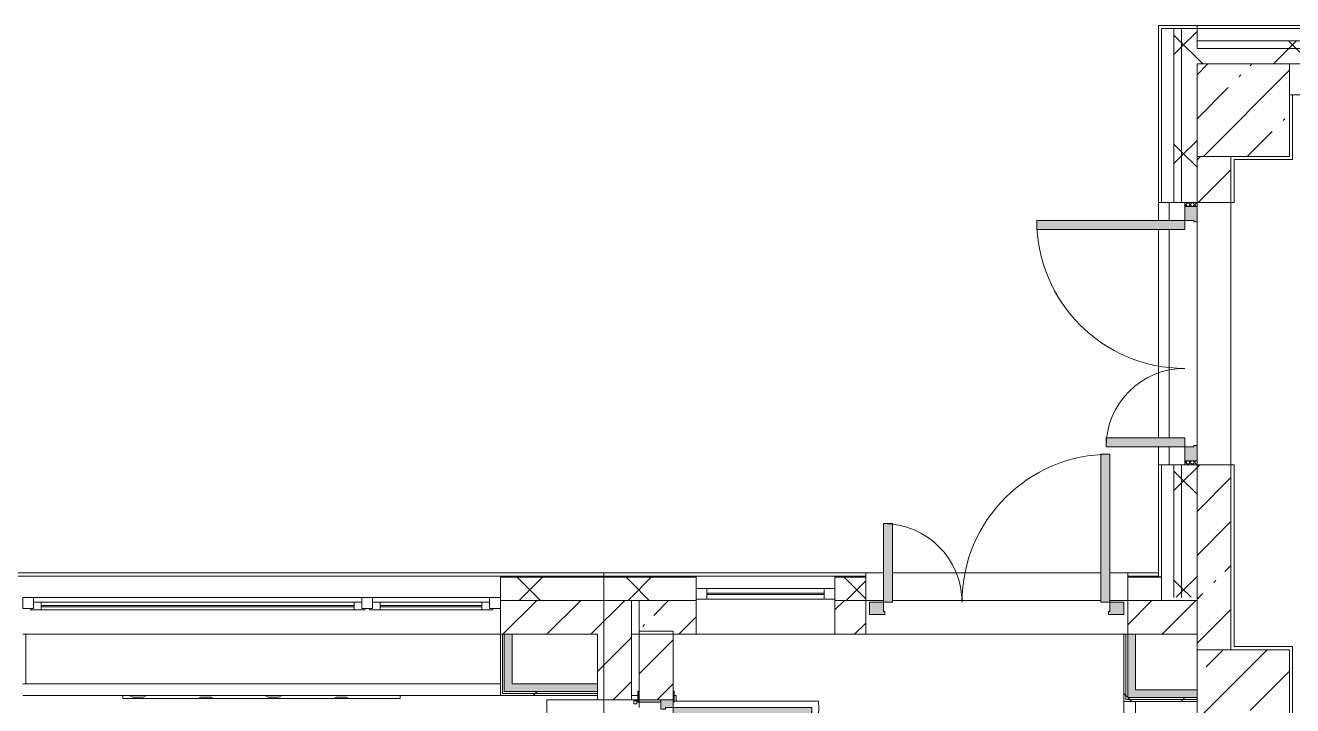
# Model space of a CAD drawing. Header units: millimetres. Extents: x 54725 to 263872, y -8553 to 29614.
# Drawn here: x 171419 to 179642, y 22937 to 27350 of the extents above; entities that cross this region are included whole.
import ezdxf

# ---------------------------------------------------------------- set-up
doc = ezdxf.new("R2010")
doc.units = ezdxf.units.MM
for name, color, linetype, lineweight, true_color in [('A-DOOR-3', 7, 'Continuous', 5, 0xaaaaaa), ('A-DOOR-4', 7, 'Continuous', 5, 0xe2e2e2), ('A-DOOR-FRAM-2', 7, 'Continuous', 5, 0xe2e2e2), ('A-DOOR-FRAM-3', 7, 'Continuous', 5, 0xaaaaaa), ('A-FLOR-1', 7, 'Continuous', 5, 0xaaaaaa), ('I-WALL-2', 7, 'Continuous', 9, 0xe7e7e7), ('Знаки-1', 7, 'Continuous', 5, 0x787878)]:
    doc.layers.add(name, color=color, linetype=linetype, lineweight=lineweight, true_color=true_color)
for name, color, linetype, lineweight in [('A-GLAZ-2', 7, 'Continuous', 5), ('A-WALL', 7, 'Continuous', 9), ('A-WALL-4', 7, 'Continuous', 5), ('I-WALL-3', 7, 'Continuous', 5), ('S-COLS', 7, 'Continuous', 5), ('S-STRS-MBND-1', 7, 'Continuous', 5), ('Знаки', 7, 'Continuous', 5), ('Оси', 7, 'Continuous', 9)]:
    doc.layers.add(name, color=color, linetype=linetype, lineweight=lineweight)
pattern_1 = [(45, (136861.56, 0), (-285.123, 285.123), []), (45, (137146.7, 0), (-285.123, 285.123), [504.031, -100.806, 16.764, -84.042])]
pattern_2 = [(45, (136861.56, 0), (-353.5534, 353.5534), []), (135, (136861.56, 0), (-353.5534, -353.5534), [])]
pattern_3 = [(45, (136861.56, 0), (-530.33, 530.33), []), (135, (136861.56, 0), (-530.33, -530.33), [])]

# ---------------------------------------------------------------- blocks, each defined once
blk = doc.blocks.new('BSC_Колонна _Прямоугольная - 600х600-V136-Общий план 1 этажа с размещением фрагментов 1_10-1_12')
at = {"layer": 'S-COLS'}
h = blk.add_hatch(dxfattribs=at)
h.set_pattern_fill('FP_95', color=256, style=0, pattern_type=2)
h.set_pattern_definition([(45, (-42460, -26800), (-285.123, 285.123), []), (45, (-42174.88, -26800), (-285.123, 285.123), [504.031, -100.806, 16.764, -84.042])])
h.paths.add_polyline_path([(-300, -300), (300, -300), (300, 300), (-300, 300), (-300, 100)])
for p, q in [((300, 300), (-300, 300)), ((-300, 300), (-300, -300)), ((300, -300), (300, 300)), ((-300, -300), (300, -300))]:
    blk.add_line(p, q, dxfattribs=at)
blk = doc.blocks.new('BSC_Колонна _Прямоугольная - 600х600-V147-Общий план 1 этажа с размещением фрагментов 1_10-1_12')
at = {"layer": 'S-COLS'}
h = blk.add_hatch(dxfattribs=at)
h.set_pattern_fill('FP_104', color=256, style=0, pattern_type=2)
h.set_pattern_definition([(45, (-42460, -23000), (-285.123, 285.123), []), (45, (-42174.88, -23000), (-285.123, 285.123), [504.031, -100.806, 16.764, -84.042])])
h.paths.add_polyline_path([(-300, -300), (300, -300), (300, 300), (-300, 300), (-300, -201.6)])
for p, q in [((300, 300), (-300, 300)), ((-300, 300), (-300, -300)), ((300, -300), (300, 300)), ((-300, -300), (300, -300))]:
    blk.add_line(p, q, dxfattribs=at)
blk = doc.blocks.new('110_Дверь_СКБ_2Ст - Д-1 Лестничная клетка EIS60-24280000-Общий план 1 этажа с размещением фрагментов 1_10-1_12')
at = {"layer": 'A-DOOR-4'}
for points in [[(-637.5, 1010), (-637.5, 110), (-587.5, 110), (-587.5, 1010), (-617.3, 1010)], [(639.2, 510), (612.5, 510), (612.5, 110), (662.5, 110), (662.5, 510)], [(702.2, 30), (697.5, 30), (702.2, -110), (712.5, -110), (712.5, 30)]]:
    blk.add_hatch(color=256, dxfattribs=at).paths.add_polyline_path(points)
h = blk.add_hatch(color=256, dxfattribs=at)
h.paths.add_polyline_path([(712.5, 110), (662.5, 109.3), (657.3, 60), (652.5, 60), (652.5, 30), (712.5, 31.7), (712.5, 109.3)])
h.paths.add_polyline_path([(-660.8, 110), (-687.5, 105.9), (-683.4, 30), (-627.5, 31.7), (-627.5, 60), (-637.5, 60), (-637.5, 110)])
at = {"layer": 'A-DOOR-FRAM-2'}
for points in [[(-712.5, 118), (-742.5, 118), (-742.5, 110), (-672.5, 110), (-672.5, 118), (-695.5, 118)], [(767.5, 118), (697.5, 118), (697.5, 110), (767.5, 110)], [(-672.5, 30), (-687.5, 30), (-687.5, -110), (-672.5, -110), (-672.5, 24.8)], [(-742.5, -110), (-742.5, -118), (-672.5, -118), (-673.1, -110), (-712.5, -110)], [(702.2, -110), (697.5, -110), (702.2, -118), (767.5, -118), (767.5, -110), (712.5, -110)]]:
    blk.add_hatch(color=256, dxfattribs=at).paths.add_polyline_path(points)
at = {"layer": 'A-DOOR-3'}
for p, q in [((-637.5, 1010), (-637.5, 110)), ((-587.5, 1010), (-637.5, 1010)), ((-587.5, 110), (-587.5, 1010)), ((662.5, 510), (612.5, 510)), ((612.5, 510), (612.5, 110)), ((662.5, 110), (662.5, 510)), ((-637.5, 110), (-587.5, 110)), ((612.5, 110), (662.5, 110))]:
    blk.add_line(p, q, dxfattribs=at)
for centre, radius, start, end in [((-637.5, 110), 900, 0, 90), ((662.5, 110), 400, 90, 180)]:
    blk.add_arc(centre, radius, start, end, dxfattribs=at)
at = {"layer": 'A-DOOR-FRAM-3'}
for p, q in [((-672.5, 118), (-742.5, 118)), ((-742.5, 118), (-742.5, 110)), ((-742.5, 110), (-672.5, 110)), ((-637.5, 110), (-687.5, 110)), ((-687.5, 110), (-687.5, 30)), ((-672.5, 110), (-672.5, 118)), ((-637.5, 60), (-637.5, 110)), ((662.5, 110), (662.5, 60)), ((712.5, 110), (662.5, 110)), ((767.5, 118), (697.5, 118)), ((697.5, 118), (697.5, 110)), ((697.5, 110), (767.5, 110)), ((712.5, 30), (712.5, 110)), ((767.5, 110), (767.5, 118)), ((-687.5, 30), (-627.5, 30)), ((-672.5, 30), (-687.5, 30)), ((-687.5, 30), (-687.5, -110)), ((-672.5, -110), (-672.5, 30)), ((-627.5, 60), (-637.5, 60)), ((-627.5, 30), (-627.5, 60)), ((662.5, 60), (652.5, 60)), ((652.5, 60), (652.5, 30)), ((652.5, 30), (712.5, 30)), ((712.5, 30), (697.5, 30)), ((697.5, 30), (697.5, -110)), ((712.5, -110), (712.5, 30)), ((-672.5, -110), (-742.5, -110)), ((-742.5, -110), (-742.5, -118)), ((-742.5, -118), (-672.5, -118)), ((-687.5, -110), (-672.5, -110)), ((-672.5, -118), (-672.5, -110)), ((697.5, -110), (712.5, -110)), ((767.5, -110), (697.5, -110)), ((697.5, -110), (697.5, -118)), ((697.5, -118), (767.5, -118)), ((767.5, -118), (767.5, -110))]:
    blk.add_line(p, q, dxfattribs=at)
blk = doc.blocks.new('120_Окно_СКБ_2Ст - 120_Окно_СКБ_2Ст 3100х2500 _мал_створка слева_-V186-Общий план 1 этажа с размещением фрагментов 1_10-1_12')
at = {"layer": 'A-GLAZ-2'}
for p, q in [((-1550, -127), (-1550, -57)), ((-1550, -57), (-1480, -57)), ((1550, -57), (-1550, -57)), ((-1480, -57), (-1480, -127)), ((650, -127), (650, -57)), ((650, -57), (720, -57)), ((720, -57), (720, -127)), ((1480, -127), (1480, -57)), ((1480, -57), (1550, -57)), ((1550, -57), (1550, -127)), ((-1480, -127), (-1550, -127)), ((-1550, -127), (-1500, -127)), ((-1480, -127), (-1500, -127)), ((-1500, -127), (-1500, -137)), ((-1500, -137), (670, -137)), ((670, -137), (-1500, -137)), ((650, -87), (-1480, -87)), ((-1480, -87), (-1480, -127)), ((-1430, -137), (-1430, -87)), ((-1430, -107), (600, -107)), ((600, -117), (-1430, -117)), ((600, -137), (600, -87)), ((650, -127), (650, -87)), ((720, -127), (650, -127)), ((670, -127), (650, -127)), ((670, -127), (700, -127)), ((670, -137), (670, -127)), ((720, -127), (700, -127)), ((700, -127), (700, -137)), ((700, -137), (1500, -137)), ((1500, -137), (700, -137)), ((1480, -87), (720, -87)), ((720, -87), (720, -127)), ((770, -137), (770, -87)), ((770, -107), (1430, -107)), ((1430, -117), (770, -117)), ((1430, -137), (1430, -87)), ((1480, -127), (1480, -87)), ((1550, -127), (1480, -127)), ((1500, -127), (1480, -127)), ((1500, -127), (1550, -127)), ((1500, -137), (1500, -127))]:
    blk.add_line(p, q, dxfattribs=at)
blk = doc.blocks.new('110_Дверь_СКБ_2Ст_Наружная - ДН-1_л__ Двухстворчатая 1350 х3200 _ЛК_ в свету с верхним остеклением 2-22448815-Общий план 1 этажа с размещением фрагментов 1_10-1_12')
at = {"layer": 'A-DOOR-4'}
for points in [[(754.5, -91), (754.5, 869), (694.5, 869), (694.5, -91)], [(-655.5, -91), (-655.5, 419), (-715.5, 419), (-715.5, -91)]]:
    blk.add_hatch(color=256, dxfattribs=at).paths.add_polyline_path(points)
h = blk.add_hatch(color=256, dxfattribs=at)
h.paths.add_polyline_path([(754.5, -171), (844.5, -171), (844.5, -91), (754.5, -91), (754.5, -151), (744.5, -151), (744.5, -171)])
h.paths.add_polyline_path([(-715.5, -171), (-705.5, -171), (-705.5, -151), (-715.5, -151), (-715.5, -91), (-805.5, -91), (-805.5, -171)])
at = {"layer": 'A-DOOR-3'}
for p, q in [((754.5, 869), (694.5, 869)), ((694.5, 869), (694.5, -91)), ((754.5, -91), (754.5, 869)), ((-715.5, 419), (-715.5, -91)), ((-655.5, 419), (-715.5, 419)), ((-655.5, -91), (-655.5, 419)), ((-715.5, -91), (-655.5, -91)), ((694.5, -91), (754.5, -91))]:
    blk.add_line(p, q, dxfattribs=at)
for centre, radius, start, end in [((754.5, -91), 960, 90, 180), ((-715.5, -91), 510, 0, 90)]:
    blk.add_arc(centre, radius, start, end, dxfattribs=at)
at = {"layer": 'A-DOOR-FRAM-3'}
for p, q in [((-715.5, -91), (-805.5, -91)), ((-805.5, -91), (-805.5, -171)), ((-715.5, -151), (-715.5, -91)), ((-705.5, -151), (-715.5, -151)), ((-705.5, -171), (-705.5, -151)), ((754.5, -151), (744.5, -151)), ((744.5, -151), (744.5, -171)), ((754.5, -91), (754.5, -151)), ((844.5, -91), (754.5, -91)), ((844.5, -171), (844.5, -91)), ((-805.5, -171), (-705.5, -171)), ((744.5, -171), (844.5, -171))]:
    blk.add_line(p, q, dxfattribs=at)
blk = doc.blocks.new('120_Окно_СКБ_1Ст - 120_Окно_СКБ_1Ст 900х2500_h_ глухое-23537403-Общий план 1 этажа с размещением фрагментов 1_10-1_12')
at = {"layer": 'A-GLAZ-2'}
for p, q in [((-450, -67), (-450, 3)), ((-450, 3), (-380, 3)), ((450, 3), (-450, 3)), ((-380, 3), (-380, -67)), ((380, -67), (380, 3)), ((380, 3), (450, 3)), ((450, 3), (450, -67)), ((-380, -67), (-450, -67)), ((-450, -67), (450, -67)), ((380, -27), (-380, -27)), ((380, -37), (-380, -37)), ((450, -67), (380, -67))]:
    blk.add_line(p, q, dxfattribs=at)
blk = doc.blocks.new('110_Дверь_СКБ_2Ст_Наружная - ДН-1_л__ Двухстворчатая 1350 х3200 _ЛК_ в свету с верхним остеклением EI30-23529464-Общий план 1 этажа с размещением фрагментов 1_10-1_12')
at = {"layer": 'A-DOOR-3'}
h = blk.add_hatch(dxfattribs=at)
h.set_pattern_fill('FP_172', color=256, style=0, pattern_type=2)
h.set_pattern_definition([(135, (1451.41, 189.685), (-14.14214, -14.14214), []), (225, (1451.41, 189.685), (14.14214, -14.14214), [])])
h.paths.add_polyline_path([(844.5, -125), (869.5, -125), (869.5, -45), (844.5, -45), (844.5, -105)])
at = {"layer": 'A-DOOR-4'}
for points in [[(694.5, 25), (694.5, -45), (754.5, -45), (754.5, 915), (694.5, 915), (694.5, 55)], [(-715.5, -25), (-715.5, -45), (-655.5, -45), (-655.5, 465), (-715.5, 465), (-715.5, 12.4)]]:
    blk.add_hatch(color=256, dxfattribs=at).paths.add_polyline_path(points)
h = blk.add_hatch(color=256, dxfattribs=at)
h.paths.add_polyline_path([(-805.5, -125), (-705.5, -125), (-705.5, -105), (-715.5, -105), (-715.5, -45), (-805.5, -45)])
h.paths.add_polyline_path([(744.5, -125), (844.5, -125), (844.5, -45), (754.5, -45), (754.5, -105), (744.5, -105)])
at = {"layer": 'A-DOOR-FRAM-3'}
h = blk.add_hatch(dxfattribs=at)
h.set_pattern_fill('FP_173', color=256, style=0, pattern_type=2)
h.set_pattern_definition([(45, (-671.384, 189.685), (-14.1421, 14.1421), []), (135, (-671.384, 189.685), (-14.1421, -14.1421), [])])
h.paths.add_polyline_path([(-830.5, -45), (-830.5, -125), (-805.5, -125), (-805.5, -45)])
at = {"layer": 'A-DOOR-3'}
for p, q in [((754.5, 915), (694.5, 915)), ((694.5, 915), (694.5, -45)), ((754.5, -45), (754.5, 915)), ((-715.5, 465), (-715.5, -45)), ((-655.5, 465), (-715.5, 465)), ((-655.5, -45), (-655.5, 465)), ((-715.5, -45), (-655.5, -45)), ((694.5, -45), (754.5, -45))]:
    blk.add_line(p, q, dxfattribs=at)
for centre, radius, start, end in [((754.5, -45), 960, 90, 180), ((-715.5, -45), 510, 0, 90)]:
    blk.add_arc(centre, radius, start, end, dxfattribs=at)
at = {"layer": 'A-DOOR-FRAM-3'}
for p, q in [((-805.5, -45), (-830.5, -45)), ((-830.5, -45), (-830.5, -125)), ((-715.5, -45), (-805.5, -45)), ((-805.5, -45), (-805.5, -125)), ((-805.5, -125), (-805.5, -45)), ((-715.5, -105), (-715.5, -45)), ((754.5, -45), (754.5, -105)), ((844.5, -45), (754.5, -45)), ((844.5, -125), (844.5, -45)), ((869.5, -45), (844.5, -45)), ((844.5, -45), (844.5, -125)), ((869.5, -125), (869.5, -45)), ((-830.5, -125), (-805.5, -125)), ((-805.5, -125), (-705.5, -125)), ((-705.5, -105), (-715.5, -105)), ((-705.5, -125), (-705.5, -105)), ((754.5, -105), (744.5, -105)), ((744.5, -105), (744.5, -125)), ((744.5, -125), (844.5, -125)), ((844.5, -125), (869.5, -125))]:
    blk.add_line(p, q, dxfattribs=at)
blk = doc.blocks.new('Съемный металлический экран с перфорацией - E1-V253-Общий план 1 этажа с размещением фрагментов 1_10-1_12')
at = {"layer": 'Знаки-1'}
h = blk.add_hatch(dxfattribs=at)
h.set_pattern_fill('FP_198', color=256, style=0, pattern_type=2)
h.set_pattern_definition([(0, (-35097.03, -22983), (0, 254), [68.059, -371.882]), (60, (-34970.03, -22948.97), (-219.9705, 127), [68.059, -371.882]), (120, (-34936, -22821.97), (-219.9705, -127), [68.059, -371.882]), (30, (-35028.97, -22983), (-5e-05, 508), [68.059, -439.941]), (30, (-35155.97, -22763.03), (-5e-05, 508), [68.059, -439.941]), (150, (-35097.03, -22983), (-439.941, -254), [68.059, -439.941]), (150, (-34970.03, -22763.03), (-439.941, -254), [68.059, -439.941]), (90, (-34936, -22890.03), (-439.941, 254), [68.059, -439.941]), (90, (-35190, -22890.03), (-439.941, 254), [68.059, -439.941])])
h.paths.add_polyline_path([(1626.7, 0), (1800, 0), (1800, 20), (0, 20), (0, 0)])
at = {"layer": 'Знаки'}
for p, q in [((1800, 20), (0, 20)), ((0, 20), (0, 0)), ((0, 0), (1800, 0)), ((1800, 0), (1800, 20))]:
    blk.add_line(p, q, dxfattribs=at)
blk = doc.blocks.new('Зашивка приборов отопления6 - Зашивка приборов отопления-33276534-Общий план 1 этажа с размещением фрагментов 1_10-1_12')
at = {"layer": 'A-WALL-4'}
for p, q in [((75235, 535), (73684.6, 535)), ((73684.6, 535), (73684.6, 460)), ((73684.6, 460), (73684.6, 60)), ((73684.6, 460), (75235, 460)), ((75235, 460), (73685, 460)), ((73685, 460), (73685, 60))]:
    blk.add_line(p, q, dxfattribs=at)
blk = doc.blocks.new('Зашивка приборов отопления11 - Зашивка приборов отопления-33278624-Общий план 1 этажа с размещением фрагментов 1_10-1_12')
at = {"layer": 'A-WALL-4'}
for p, q in [((37640, 23400), (34540, 23400)), ((34540, 23079), (37640, 23079)), ((37640, 23079), (34540, 23079)), ((34540, 23004), (37640, 23004))]:
    blk.add_line(p, q, dxfattribs=at)

msp = doc.modelspace()

# ---------------------------------------------------------------- hatches: boundary and pattern name
at = {"layer": 'A-WALL-4'}
h = msp.add_hatch(dxfattribs=at)
h.set_pattern_fill('FP_84', color=256, style=0, pattern_type=2)
h.set_pattern_definition(pattern_2)
h.paths.add_polyline_path([(178871.6, 23639.7), (178921.6, 23640.3), (178921.6, 24500), (178871.6, 24500), (178871.6, 23640.3)])
h.paths.add_polyline_path([(178911.6, 26200), (178921.6, 26200), (178921.6, 27330), (178871.6, 27330), (178871.6, 26200)])
h = msp.add_hatch(dxfattribs=at)
h.set_pattern_fill('FP_84', color=256, style=0, pattern_type=2)
h.set_pattern_definition(pattern_2)
h.paths.add_polyline_path([(178921.6, 23639.7), (179021.6, 23640.3), (179021.6, 24500), (178921.6, 24500), (178921.6, 23640.3)])
h.paths.add_polyline_path([(178941.6, 26200), (179021.6, 26200), (179021.6, 27330), (178921.6, 27330), (178921.6, 26200)])
h = msp.add_hatch(dxfattribs=at)
h.set_pattern_fill('FP_84', color=256, style=0, pattern_type=2)
h.set_pattern_definition(pattern_2)
h.paths.add_polyline_path([(191621.6, 27200), (191621.6, 27250), (190721.6, 27250), (190721.6, 27200), (191508, 27200)])
h.paths.add_polyline_path([(184521.6, 27200), (185621.6, 27200), (185621.6, 27250), (184521.6, 27250), (184521.6, 27210)])
h.paths.add_polyline_path([(187721.6, 27200), (188621.6, 27200), (188621.6, 27250), (187721.6, 27250), (187721.6, 27210)])
h.paths.add_polyline_path([(179021.6, 27200), (181421.6, 27200), (181421.6, 27250), (179021.6, 27250)])
h = msp.add_hatch(dxfattribs=at)
h.set_pattern_fill('FP_84', color=256, style=0, pattern_type=2)
h.set_pattern_definition(pattern_2)
h.paths.add_polyline_path([(179621.6, 27100), (181421.6, 27100), (181421.6, 27200), (179021.6, 27200), (179021.6, 27100)])
h.paths.add_polyline_path([(191621.6, 27100), (191621.6, 27200), (190721.6, 27200), (190721.6, 27100), (191508, 27100)])
h.paths.add_polyline_path([(184521.6, 27100), (185621.6, 27100), (185621.6, 27200), (184521.6, 27200), (184521.6, 27139.7)])
h.paths.add_polyline_path([(187721.6, 27100), (188621.6, 27100), (188621.6, 27200), (187721.6, 27200), (187721.6, 27140)])
h = msp.add_hatch(dxfattribs=at)
h.set_pattern_fill('FP_62', color=256, style=0, pattern_type=2)
h.set_pattern_definition([(135, (136861.56, 0), (-176.7767, -176.7767), [])])
h.paths.add_polyline_path([(187721.6, 26900), (188621.6, 26900), (188621.6, 27100), (187721.6, 27100), (187721.6, 26925)])
h.paths.add_polyline_path([(179641.6, 26900), (181421.6, 26900), (181421.6, 27100), (179621.6, 27100), (179621.6, 26900)])
h.paths.add_polyline_path([(191021.6, 26900), (191021.6, 27100), (190721.6, 27100), (190721.6, 26900)])
h.paths.add_polyline_path([(184690.7, 26900), (185021.6, 26900), (185021.6, 27100), (184521.6, 27100), (184521.6, 26900)])
h = msp.add_hatch(dxfattribs=at)
h.set_pattern_fill('FP_84', color=256, style=0, pattern_type=2)
h.set_pattern_definition(pattern_2)
h.paths.add_polyline_path([(171056.3, 23620), (171401.6, 23620), (171401.6, 23769.7), (170721.6, 23769.7), (170721.6, 23620), (170901.1, 23620)])
h.paths.add_polyline_path([(175351.6, 23620), (175351.6, 23769.7), (174501.6, 23769.7), (174501.6, 23620), (175344.3, 23620)])
h = msp.add_hatch(dxfattribs=at)
h.set_pattern_fill('FP_84', color=256, style=0, pattern_type=2)
h.set_pattern_definition(pattern_2)
h.paths.add_polyline_path([(175401.1, 23620), (175771.6, 23620), (175771.6, 23769.7), (175351.6, 23769.7), (175353.9, 23620)])
h.paths.add_polyline_path([(176671.6, 23620), (176871.6, 23620), (176871.6, 23769.7), (176671.6, 23769.7), (176671.6, 23627.7)])
h.paths.add_polyline_path([(178771.6, 23620), (178791.6, 23620), (178791.6, 23769.7), (178571.6, 23769.7), (178571.6, 23620), (178621.6, 23620)])
at = {"layer": 'I-WALL-2'}
for points in [[(174576.6, 23029), (174576.6, 23400), (174526.6, 23400), (174526.6, 23029)], [(178571.6, 22990), (178621.6, 22990), (178621.6, 23400), (178571.6, 23400), (178571.6, 23326.7)], [(175111.6, 23029), (175131.6, 23029), (175131.6, 23079), (174576.6, 23079), (174576.6, 23029), (175102.4, 23029)], [(178621.6, 22990), (179021.6, 22990), (179021.6, 23040), (178621.6, 23040)]]:
    msp.add_hatch(color=256, dxfattribs=at).paths.add_polyline_path(points)
at = {"layer": 'I-WALL-3'}
h = msp.add_hatch(dxfattribs=at)
h.set_pattern_fill('FP_61', color=256, style=0, pattern_type=2)
h.set_pattern_definition(pattern_1)
h.paths.add_polyline_path([(179241.6, 23300), (179241.6, 24500), (179021.6, 24500), (179021.6, 23300), (179225.8, 23300)])
h.paths.add_polyline_path([(179021.6, 26200), (179241.6, 26200), (179241.6, 26500), (179021.6, 26500), (179021.6, 26416.4)])
h = msp.add_hatch(dxfattribs=at)
h.set_pattern_fill('FP_61', color=256, style=0, pattern_type=2)
h.set_pattern_definition(pattern_1)
h.paths.add_polyline_path([(170605, 23400), (171401.6, 23401.4), (171401.6, 23620), (170471.6, 23619.7), (170471.6, 23400), (170531.9, 23400)])
h.paths.add_polyline_path([(174501.6, 23400), (175351.6, 23401.4), (175351.6, 23619.7), (175344.3, 23620), (174501.6, 23619.7), (174501.6, 23401.4)])
h = msp.add_hatch(dxfattribs=at)
h.set_pattern_fill('FP_61', color=256, style=0, pattern_type=2)
h.set_pattern_definition(pattern_1)
h.paths.add_polyline_path([(175621.6, 23400), (175771.6, 23401.4), (175771.6, 23620), (175401.6, 23619.7), (175401.6, 23420.3), (175621.6, 23420.3), (175621.6, 23401.4)])
h.paths.add_polyline_path([(176671.6, 23400), (176871.6, 23400), (176871.6, 23620), (176671.6, 23619.7)])
h.paths.add_polyline_path([(178883.2, 23400), (179021.6, 23400), (179016.5, 23620), (178571.6, 23619.7), (178571.6, 23400), (178773.9, 23400)])
h = msp.add_hatch(dxfattribs=at)
h.set_pattern_fill('FP_61', color=256, style=0, pattern_type=2)
h.set_pattern_definition(pattern_1)
h.paths.add_polyline_path([(175351.6, 15200), (175351.6, 21575.3), (175131.6, 21575.3), (175131.6, 15200)])
h.paths.add_polyline_path([(175351.6, 22975.3), (175351.6, 23400), (175131.6, 23400), (175131.6, 22975.3)])
h = msp.add_hatch(dxfattribs=at)
h.set_pattern_fill('FP_61', color=256, style=0, pattern_type=2)
h.set_pattern_definition(pattern_1)
h.paths.add_polyline_path([(175401.6, 10450), (175621.6, 10450), (175619.5, 12125), (175401.6, 12125), (175401.6, 10680)])
h.paths.add_polyline_path([(175401.6, 13525), (175621.6, 13525), (175621.6, 21575.3), (175401.6, 21575.3), (175401.6, 13760)])
h.paths.add_polyline_path([(175541.6, 22975.3), (175621.6, 22975.3), (175621.6, 23420.3), (175401.6, 23420.3), (175401.6, 22975.3)])
h = msp.add_hatch(dxfattribs=at)
h.set_pattern_fill('FP_190', color=256, style=0, pattern_type=2)
h.set_pattern_definition(pattern_3)
h.paths.add_polyline_path([(178559.1, 22965), (178559.1, 23400), (178546.6, 23400), (178546.6, 22965)])
h = msp.add_hatch(dxfattribs=at)
h.set_pattern_fill('FP_190', color=256, style=0, pattern_type=2)
h.set_pattern_definition(pattern_3)
h.paths.add_polyline_path([(178571.6, 22977.5), (178571.6, 23400), (178559.1, 23400), (178559.1, 22977.5)])
h = msp.add_hatch(dxfattribs=at)
h.set_pattern_fill('FP_190', color=256, style=0, pattern_type=2)
h.set_pattern_definition(pattern_3)
h.paths.add_polyline_path([(175107, 23016.5), (175131.6, 23016.5), (175131.6, 23029), (174526.6, 23029), (174526.6, 23016.5), (174727.1, 23016.5)])
h = msp.add_hatch(dxfattribs=at)
h.set_pattern_fill('FP_190', color=256, style=0, pattern_type=2)
h.set_pattern_definition(pattern_3)
h.paths.add_polyline_path([(174514.1, 23004), (175131.6, 23004), (175131.6, 23016.5), (174514.1, 23013.4)])
h = msp.add_hatch(dxfattribs=at)
h.set_pattern_fill('FP_190', color=256, style=0, pattern_type=2)
h.set_pattern_definition(pattern_3)
h.paths.add_polyline_path([(178922.3, 22965), (179021.6, 22965), (179021.6, 22977.5), (178559.1, 22975), (178559.1, 22965), (178847.5, 22965)])
h = msp.add_hatch(dxfattribs=at)
h.set_pattern_fill('FP_190', color=256, style=0, pattern_type=2)
h.set_pattern_definition(pattern_3)
h.paths.add_polyline_path([(178771.6, 22977.5), (179021.6, 22977.5), (179021.6, 22990), (178571.6, 22990), (178571.6, 22977.5), (178717.6, 22977.5)])

# ---------------------------------------------------------------- linework, layer by layer
at = {"layer": 'A-FLOR-1'}
for p, q in [((179641.6, 26880), (179641.6, 26480)), ((179641.6, 26480), (179261.6, 26480)), ((179261.6, 26480), (179261.6, 26200)), ((178771.6, 26200), (178771.6, 26085)), ((179261.6, 26200), (179241.6, 26200)), ((178771.6, 26025), (178771.6, 24675)), ((178771.6, 24615), (178771.6, 24500)), ((179241.6, 24500), (179261.6, 24500)), ((179261.6, 24500), (179261.6, 23320)), ((171421.6, 23400), (171421.6, 23079)), ((174501.6, 23400), (171421.6, 23400)), ((175401.6, 23400), (175351.6, 23400)), ((179261.6, 23320), (179641.6, 23320)), ((179641.6, 23320), (179641.6, 22100)), ((171421.6, 23079), (174501.6, 23079)), ((174801.6, 22975.3), (174801.6, 21575.3)), ((175131.6, 22975.3), (174801.6, 22975.3)), ((175393.6, 23004), (175351.6, 23004)), ((175393.6, 22975.3), (175351.6, 22975.3)), ((175401.6, 22925.3), (175401.6, 22960.3)), ((175641.6, 23004), (175629.6, 23004)), ((176565.7, 22965.3), (175629.6, 22965.3)), ((175641.6, 22965.3), (175641.6, 23004))]:
    msp.add_line(p, q, dxfattribs=at)
msp.add_arc((175621.6, 22925.3), 945, 283.90489, 2.42594, dxfattribs=at)
at = {"layer": 'A-WALL'}
for p, q in [((178791.6, 27330), (179021.6, 27330)), ((178791.6, 27330), (178791.6, 26200)), ((178871.6, 27330), (178871.6, 26200)), ((178921.6, 27330), (178921.6, 26200)), ((179021.6, 27350), (179021.6, 27200)), ((181421.6, 27330), (179021.6, 27330)), ((181421.6, 27250), (179021.6, 27250)), ((181421.6, 27200), (179021.6, 27200)), ((181421.6, 27100), (179621.6, 27100)), ((179621.6, 27100), (181421.6, 27100)), ((179021.6, 26200), (179021.6, 26500)), ((178791.6, 24500), (178791.6, 23639.7)), ((178871.6, 24500), (178871.6, 23639.7)), ((178921.6, 24500), (178921.6, 23639.7)), ((179021.6, 23639.7), (179021.6, 24500)), ((175771.6, 23772.7), (174501.6, 23772.7)), ((175771.6, 23769.7), (174501.6, 23769.7)), ((176871.6, 23772.7), (176671.6, 23772.7)), ((176871.6, 23769.7), (176671.6, 23769.7)), ((178791.6, 23772.7), (178571.6, 23772.7)), ((178791.6, 23769.7), (178571.6, 23769.7)), ((178771.6, 23772.7), (178771.6, 23777.7)), ((175351.6, 23620), (174501.6, 23620)), ((175351.6, 23619.7), (175351.6, 23620)), ((175401.6, 23619.7), (175401.6, 23620)), ((175401.6, 23620), (175771.6, 23620)), ((176671.6, 23620), (176871.6, 23620)), ((178571.6, 23620), (178771.6, 23620)), ((178771.6, 23620), (178771.6, 23619.7)), ((178771.6, 23619.7), (178791.6, 23619.7)), ((174576.6, 23400), (174501.6, 23400)), ((174514.1, 23016.5), (174514.1, 23400)), ((174526.6, 23029), (174526.6, 23400)), ((178559.1, 22977.5), (178559.1, 23400)), ((178621.6, 23400), (178571.6, 23400)), ((178571.6, 22990), (178571.6, 23400)), ((175131.6, 23029), (174526.6, 23029)), ((175131.6, 23016.5), (174514.1, 23016.5)), ((179021.6, 22977.5), (178559.1, 22977.5)), ((179021.6, 22990), (178571.6, 22990))]:
    msp.add_line(p, q, dxfattribs=at)
at = {"layer": 'A-WALL-4'}
for p, q in [((179021.6, 27350), (178771.6, 27350)), ((178771.6, 27350), (178771.6, 26200)), ((179021.6, 27350), (193721.6, 27350)), ((179621.6, 26900), (181421.6, 26900)), ((178771.6, 26200), (178941.6, 26200)), ((178841.6, 26085), (178841.6, 26200)), ((179021.6, 26075), (179021.6, 24625)), ((178841.6, 24675), (178841.6, 26025)), ((178841.6, 24500), (178841.6, 24615)), ((178941.6, 24500), (178771.6, 24500)), ((178771.6, 24500), (178771.6, 23777.7)), ((170721.4, 23799.7), (176986.6, 23799.7)), ((170721.6, 23777.7), (176871.6, 23777.7)), ((174501.6, 23777.7), (174501.6, 23620)), ((175771.6, 23620), (175771.6, 23777.7)), ((176671.6, 23777.7), (176671.6, 23620)), ((176871.6, 23620), (176871.6, 23799.7)), ((177046.6, 23799.7), (178396.6, 23799.7)), ((178456.6, 23799.7), (178772.2, 23799.7)), ((178571.6, 23799.7), (178571.6, 23620)), ((178771.6, 23777.7), (178571.6, 23777.7)), ((175351.6, 23619.7), (175401.6, 23619.7)), ((176986.6, 23619.7), (176871.6, 23619.7)), ((178396.6, 23619.7), (177046.6, 23619.7)), ((178571.6, 23619.7), (178456.6, 23619.7)), ((178791.6, 23639.7), (178791.6, 23619.7)), ((178791.6, 23619.7), (179021.6, 23619.7)), ((175366.6, 22969.3), (175366.6, 22949.3)), ((175386.6, 22969.3), (175366.6, 22969.3)), ((175366.6, 22949.3), (175386.6, 22949.3)), ((175386.6, 22949.3), (175386.6, 22969.3))]:
    msp.add_line(p, q, dxfattribs=at)
at = {"layer": 'I-WALL-3'}
for p, q in [((179641.6, 26900), (179641.6, 26880)), ((179241.6, 26500), (179241.6, 23300)), ((179021.6, 26200), (179241.6, 26200)), ((179241.6, 24500), (179021.6, 24500)), ((174501.6, 23620), (174501.6, 23004)), ((175351.6, 22975.3), (175351.6, 23619.7)), ((175401.6, 23619.7), (175401.6, 23030.3)), ((175771.6, 23400), (175771.6, 23620)), ((176671.6, 23620), (176671.6, 23400)), ((176871.6, 23400), (176871.6, 23620)), ((176871.6, 23620), (176986.6, 23620)), ((177046.6, 23620), (178396.6, 23620)), ((178456.6, 23620), (178571.6, 23620)), ((178571.6, 23620), (178571.6, 23400)), ((179021.6, 23620), (178771.6, 23620)), ((179021.6, 23639.7), (179021.6, 23300)), ((171421.6, 23400), (171401.6, 23400)), ((174576.6, 23400), (175131.6, 23400)), ((174576.6, 23079), (174576.6, 23400)), ((175131.6, 23400), (175131.6, 22975.3)), ((175621.6, 23420.3), (175401.6, 23420.3)), ((178571.6, 23400), (175401.6, 23400)), ((175621.6, 23030.3), (175621.6, 23420.3)), ((178546.6, 23400), (178546.6, 22965)), ((178621.6, 23400), (179021.6, 23400)), ((178621.6, 23040), (178621.6, 23400)), ((175131.6, 23079), (174576.6, 23079)), ((179021.6, 23040), (178621.6, 23040)), ((174501.6, 23004), (175131.6, 23004)), ((175131.6, 22975.3), (175351.6, 22975.3)), ((178546.6, 22965), (179021.6, 22965))]:
    msp.add_line(p, q, dxfattribs=at)
at = {"layer": 'S-STRS-MBND-1'}
for p, q in [((175621.6, 23400), (175621.6, 20600)), ((179021.6, 23400), (175621.6, 23400)), ((179021.6, 20600), (179021.6, 23400))]:
    msp.add_line(p, q, dxfattribs=at)
at = {"layer": 'Оси'}
msp.add_line((175171.6, 11299.7), (175171.6, 23799.7), dxfattribs=at)

# ---------------------------------------------------------------- block references
at = {"layer": 'A-DOOR-3'}
for name, p, rotation in [('110_Дверь_СКБ_2Ст_Наружная - ДН-1_л__ Двухстворчатая 1350 х3200 _ЛК_ в свету с верхним остеклением EI30-23529464-Общий план 1 этажа с размещением фрагментов 1_10-1_12', (178896.6, 25330.5), 89.9999999999999), ('110_Дверь_СКБ_2Ст - Д-1 Лестничная клетка EIS60-24280000-Общий план 1 этажа с размещением фрагментов 1_10-1_12', (175511.6, 22287.8), 269.9999999999999)]:
    msp.add_blockref(name, p, dxfattribs=dict(at, rotation=rotation))
msp.add_blockref('110_Дверь_СКБ_2Ст_Наружная - ДН-1_л__ Двухстворчатая 1350 х3200 _ЛК_ в свету с верхним остеклением 2-22448815-Общий план 1 этажа с размещением фрагментов 1_10-1_12', (177702.1, 23698.7), dxfattribs=at)
at = {"layer": 'A-GLAZ-2'}
for name, p in [('120_Окно_СКБ_1Ст - 120_Окно_СКБ_1Ст 900х2500_h_ глухое-23537403-Общий план 1 этажа с размещением фрагментов 1_10-1_12', (176221.6, 23694.7)), ('120_Окно_СКБ_2Ст - 120_Окно_СКБ_2Ст 3100х2500 _мал_створка слева_-V186-Общий план 1 этажа с размещением фрагментов 1_10-1_12', (172951.6, 23694.7))]:
    msp.add_blockref(name, p, dxfattribs=at)
at = {"layer": 'A-WALL-4'}
msp.add_blockref('Зашивка приборов отопления11 - Зашивка приборов отопления-33278624-Общий план 1 этажа с размещением фрагментов 1_10-1_12', (136861.6, 0), dxfattribs=at)
at = {"layer": 'A-WALL-4', "rotation": 89.9999999999998}
msp.add_blockref('Зашивка приборов отопления6 - Зашивка приборов отопления-33276534-Общий план 1 этажа с размещением фрагментов 1_10-1_12', (179081.6, -52270), dxfattribs=at)
at = {"layer": 'S-COLS'}
for name, p in [('BSC_Колонна _Прямоугольная - 600х600-V136-Общий план 1 этажа с размещением фрагментов 1_10-1_12', (179321.6, 26800)), ('BSC_Колонна _Прямоугольная - 600х600-V147-Общий план 1 этажа с размещением фрагментов 1_10-1_12', (179321.6, 23000))]:
    msp.add_blockref(name, p, dxfattribs=at)
at = {"layer": 'Знаки'}
msp.add_blockref('Съемный металлический экран с перфорацией - E1-V253-Общий план 1 этажа с размещением фрагментов 1_10-1_12', (172051.6, 22983), dxfattribs=at)

doc.saveas('drawing.dxf')
